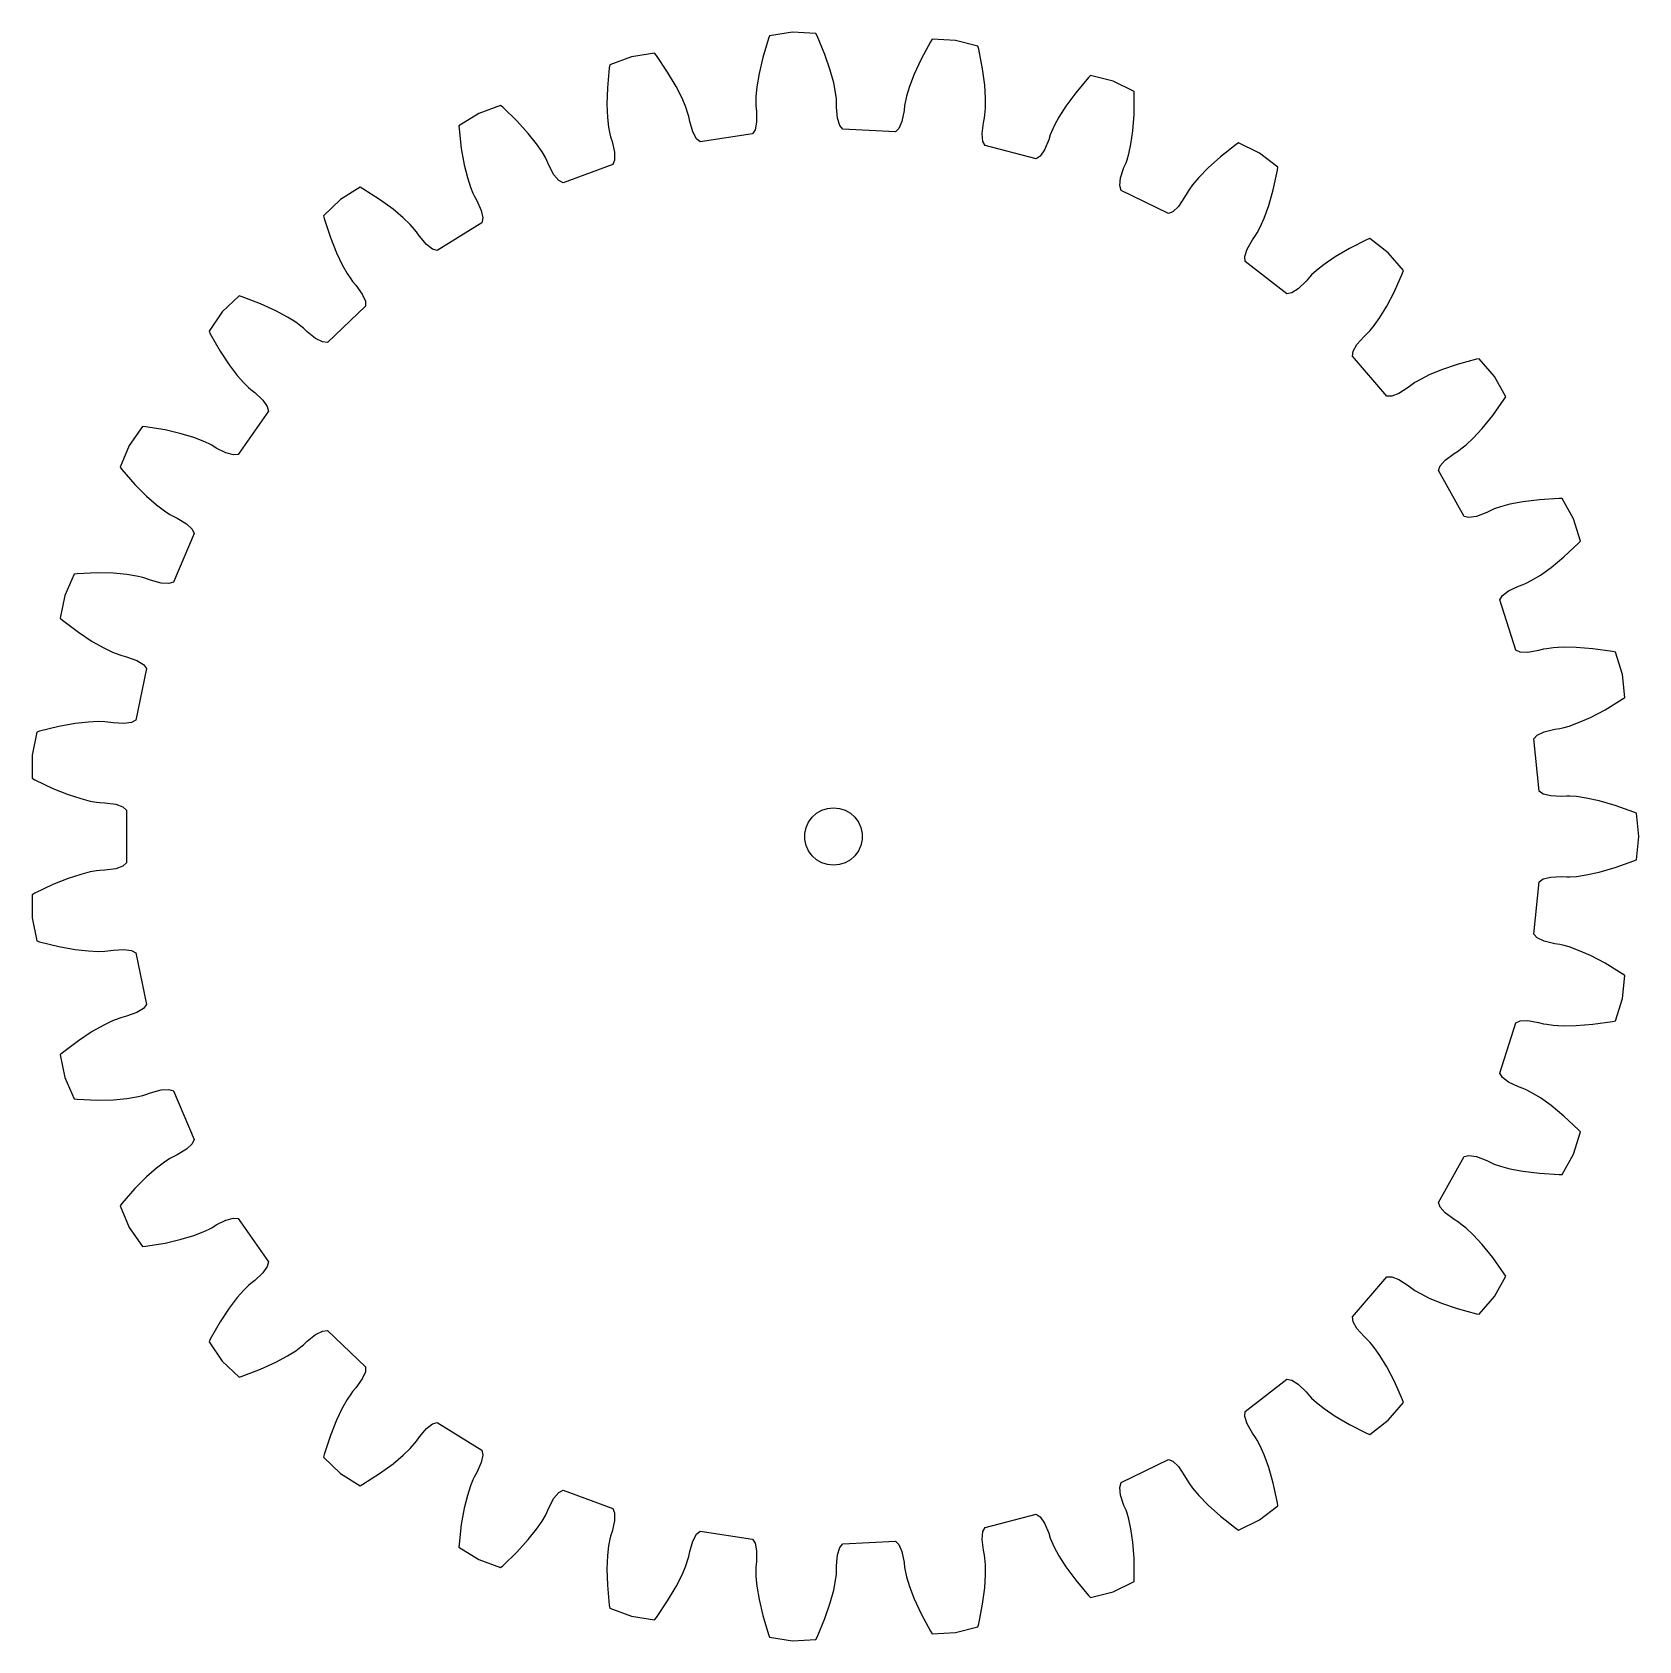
# Model space of a CAD drawing. Header units: metres. Extents: x -41.8 to 42, y -42 to 42.
import ezdxf

# ---------------------------------------------------------------- set-up
doc = ezdxf.new("R2010")
doc.units = ezdxf.units.M

msp = doc.modelspace()

# ---------------------------------------------------------------- linework, layer by layer
for p, q in [((-2.128, 41.963), (-3.329, 41.779)), ((-0.914, 41.901), (-2.128, 41.963)), ((-3.384, 41.635), (-3.687, 40.641)), ((-3.329, 41.779), (-3.384, 41.635)), ((-0.846, 41.764), (-0.914, 41.901)), ((-0.443, 40.805), (-0.846, 41.764)), ((5.066, 41.464), (4.569, 40.551)), ((5.149, 41.594), (5.066, 41.464)), ((6.363, 41.532), (5.149, 41.594)), ((7.539, 41.228), (6.363, 41.532)), ((7.579, 41.079), (7.539, 41.228)), ((-10.532, 40.676), (-11.671, 40.254)), ((-9.33, 40.86), (-10.532, 40.676)), ((-9.235, 40.739), (-9.33, 40.86)), ((-8.648, 39.881), (-9.235, 40.739)), ((-3.687, 40.641), (-3.883, 39.799)), ((-0.163, 39.987), (-0.443, 40.805)), ((4.569, 40.551), (4.208, 39.766)), ((7.78, 40.059), (7.579, 41.079)), ((-11.696, 40.102), (-11.793, 39.067)), ((-11.671, 40.254), (-11.696, 40.102)), ((-8.209, 39.136), (-8.648, 39.881)), ((-3.883, 39.799), (-3.994, 39.118)), ((0.016, 39.321), (-0.163, 39.987)), ((4.208, 39.766), (3.962, 39.121)), ((7.89, 39.202), (7.78, 40.059)), ((13.309, 39.596), (12.639, 38.801)), ((13.416, 39.706), (13.309, 39.596)), ((14.593, 39.401), (13.416, 39.706)), ((-11.793, 39.067), (-11.815, 38.202)), ((-7.9, 38.519), (-8.209, 39.136)), ((-3.994, 39.118), (-4.042, 38.605)), ((0.115, 38.816), (0.016, 39.321)), ((0.158, 38.478), (0.115, 38.816)), ((3.812, 38.628), (3.735, 38.297)), ((3.962, 39.121), (3.812, 38.628)), ((7.931, 38.513), (7.89, 39.202)), ((12.639, 38.801), (12.126, 38.105)), ((15.684, 38.866), (14.593, 39.401)), ((15.693, 38.713), (15.684, 38.866)), ((15.685, 37.673), (15.693, 38.713)), ((-17.364, 38.145), (-18.504, 37.723)), ((-17.247, 38.046), (-17.364, 38.145)), ((-16.499, 37.324), (-17.247, 38.046)), ((-11.815, 38.202), (-11.786, 37.513)), ((-7.701, 38.044), (-7.9, 38.519)), ((-7.59, 37.722), (-7.701, 38.044)), ((-4.042, 38.605), (-4.05, 38.265)), ((-4.05, 38.265), (-4.043, 38.099)), ((-4.043, 38.099), (-4.014, 37.835)), ((-4.014, 37.835), (-4.009, 37.264)), ((0.168, 38.313), (0.158, 38.478)), ((0.166, 38.047), (0.168, 38.313)), ((0.218, 37.479), (0.166, 38.047)), ((3.684, 37.868), (3.575, 37.308)), ((3.709, 38.133), (3.684, 37.868)), ((3.735, 38.297), (3.709, 38.133)), ((7.901, 37.658), (7.926, 37.998)), ((7.926, 37.998), (7.931, 38.513)), ((12.126, 38.105), (11.756, 37.522)), ((-18.504, 37.723), (-19.535, 37.08)), ((-19.535, 37.08), (-19.529, 36.927)), ((-15.919, 36.682), (-16.499, 37.324)), ((-11.786, 37.513), (-11.73, 37.001)), ((-11.73, 37.001), (-11.67, 36.666)), ((-7.547, 37.562), (-7.59, 37.722)), ((-7.496, 37.301), (-7.547, 37.562)), ((-7.331, 36.755), (-7.496, 37.301)), ((-4.009, 37.264), (-4.086, 36.869)), ((0.335, 37.093), (0.218, 37.479)), ((0.494, 36.896), (0.335, 37.093)), ((3.419, 36.937), (3.242, 36.757)), ((3.575, 37.308), (3.419, 36.937)), ((7.758, 36.668), (7.822, 37.235)), ((7.822, 37.235), (7.877, 37.495)), ((7.877, 37.495), (7.901, 37.658)), ((11.51, 37.07), (11.368, 36.761)), ((11.756, 37.522), (11.51, 37.07)), ((15.619, 36.811), (15.685, 37.673)), ((-19.529, 36.927), (-19.415, 35.893)), ((-15.492, 36.14), (-15.919, 36.682)), ((-15.201, 35.715), (-15.492, 36.14)), ((-11.67, 36.666), (-11.63, 36.505)), ((-11.63, 36.505), (-11.548, 36.252)), ((-11.548, 36.252), (-11.428, 35.695)), ((-7.138, 36.402), (-7.331, 36.755)), ((-6.944, 36.24), (-7.138, 36.402)), ((-4.224, 36.657), (-6.944, 36.24)), ((-4.086, 36.869), (-4.224, 36.657)), ((3.242, 36.757), (0.494, 36.896)), ((7.795, 36.267), (7.758, 36.668)), ((7.911, 36.042), (7.795, 36.267)), ((11.231, 36.352), (11.012, 35.825)), ((11.309, 36.606), (11.231, 36.352)), ((11.368, 36.761), (11.309, 36.606)), ((15.413, 35.624), (15.521, 36.128)), ((15.521, 36.128), (15.619, 36.811)), ((21.008, 36.106), (20.191, 35.463)), ((21.134, 36.193), (21.008, 36.106)), ((22.225, 35.657), (21.134, 36.193)), ((-19.415, 35.893), (-19.263, 35.042)), ((-15.028, 35.422), (-15.201, 35.715)), ((-14.954, 35.274), (-15.028, 35.422)), ((-14.851, 35.029), (-14.954, 35.274)), ((-11.424, 35.292), (-11.516, 35.056)), ((-11.428, 35.695), (-11.424, 35.292)), ((10.574, 35.352), (7.911, 36.042)), ((10.784, 35.493), (10.574, 35.352)), ((11.012, 35.825), (10.784, 35.493)), ((15.264, 35.142), (15.32, 35.297)), ((15.32, 35.297), (15.413, 35.624)), ((20.191, 35.463), (19.549, 34.884)), ((23.186, 34.914), (22.225, 35.657)), ((-19.263, 35.042), (-19.096, 34.373)), ((-14.58, 34.527), (-14.851, 35.029)), ((-14.32, 34.219), (-14.58, 34.527)), ((-11.516, 35.056), (-14.097, 34.101)), ((14.98, 34.355), (15.157, 34.898)), ((15.157, 34.898), (15.264, 35.142)), ((19.549, 34.884), (19.069, 34.388)), ((22.947, 33.745), (23.164, 34.761)), ((23.164, 34.761), (23.186, 34.914)), ((-24.688, 33.869), (-25.719, 33.226)), ((-24.553, 33.795), (-24.688, 33.869)), ((-23.675, 33.238), (-24.553, 33.795)), ((-19.096, 34.373), (-18.938, 33.882)), ((-18.938, 33.882), (-18.812, 33.566)), ((-14.097, 34.101), (-14.32, 34.219)), ((14.936, 33.955), (14.98, 34.355)), ((15.004, 33.711), (14.936, 33.955)), ((17.474, 32.5), (15.004, 33.711)), ((18.446, 33.58), (18.319, 33.347)), ((18.535, 33.72), (18.446, 33.58)), ((18.736, 33.994), (18.535, 33.72)), ((19.069, 34.388), (18.736, 33.994)), ((22.709, 32.913), (22.947, 33.745)), ((-25.719, 33.226), (-26.6, 32.389)), ((-22.977, 32.727), (-23.675, 33.238)), ((-18.812, 33.566), (-18.74, 33.417)), ((-18.74, 33.417), (-18.609, 33.186)), ((-18.609, 33.186), (-18.379, 32.664)), ((17.998, 32.875), (17.708, 32.595)), ((18.319, 33.347), (17.998, 32.875)), ((22.476, 32.264), (22.709, 32.913)), ((-26.6, 32.389), (-26.562, 32.24)), ((-26.562, 32.24), (-26.243, 31.25)), ((-22.45, 32.282), (-22.977, 32.727)), ((-22.079, 31.924), (-22.45, 32.282)), ((-21.851, 31.672), (-22.079, 31.924)), ((-18.337, 32.021), (-20.672, 30.565)), ((-18.379, 32.664), (-18.295, 32.27)), ((-18.295, 32.27), (-18.337, 32.021)), ((17.708, 32.595), (17.474, 32.5)), ((22.269, 31.793), (22.476, 32.264)), ((-26.243, 31.25), (-25.923, 30.447)), ((-21.749, 31.542), (-21.851, 31.672)), ((-21.599, 31.322), (-21.749, 31.542)), ((-21.231, 30.886), (-21.599, 31.322)), ((21.589, 30.637), (21.871, 31.133)), ((21.871, 31.133), (22.025, 31.35)), ((22.025, 31.35), (22.111, 31.491)), ((22.111, 31.491), (22.269, 31.793)), ((27.846, 31.138), (26.916, 30.673)), ((27.987, 31.197), (27.846, 31.138)), ((28.948, 30.454), (27.987, 31.197)), ((-25.923, 30.447), (-25.624, 29.825)), ((-20.915, 30.636), (-21.231, 30.886)), ((-20.672, 30.565), (-20.915, 30.636)), ((21.466, 30.253), (21.589, 30.637)), ((21.483, 30.001), (21.466, 30.253)), ((26.17, 30.234), (25.601, 29.845)), ((26.916, 30.673), (26.17, 30.234)), ((29.74, 29.531), (28.948, 30.454)), ((-25.624, 29.825), (-25.371, 29.377)), ((-25.371, 29.377), (-25.184, 29.092)), ((23.659, 28.317), (21.483, 30.001)), ((25.196, 29.527), (24.943, 29.299)), ((25.601, 29.845), (25.196, 29.527)), ((29.27, 28.435), (29.688, 29.387)), ((29.688, 29.387), (29.74, 29.531)), ((-25.184, 29.092), (-25.084, 28.961)), ((-25.084, 28.961), (-24.909, 28.76)), ((-24.909, 28.76), (-24.578, 28.295)), ((24.247, 28.579), (23.907, 28.363)), ((24.657, 28.977), (24.247, 28.579)), ((24.828, 29.18), (24.657, 28.977)), ((24.943, 29.299), (24.828, 29.18)), ((-31, 28.206), (-31.881, 27.369)), ((-30.853, 28.161), (-31, 28.206)), ((-29.881, 27.792), (-30.853, 28.161)), ((-29.095, 27.432), (-29.881, 27.792)), ((-24.578, 28.295), (-24.416, 27.926)), ((-24.416, 27.926), (-24.408, 27.674)), ((23.907, 28.363), (23.659, 28.317)), ((28.87, 27.668), (29.27, 28.435)), ((-31.881, 27.369), (-32.575, 26.371)), ((-28.489, 27.102), (-29.095, 27.432)), ((-28.054, 26.826), (-28.489, 27.102)), ((-24.408, 27.674), (-26.402, 25.778)), ((28.213, 26.659), (28.51, 27.079)), ((28.51, 27.079), (28.87, 27.668)), ((-32.575, 26.371), (-32.508, 26.233)), ((-32.508, 26.233), (-31.997, 25.328)), ((-27.779, 26.625), (-28.054, 26.826)), ((-27.653, 26.518), (-27.779, 26.625)), ((-27.462, 26.333), (-27.653, 26.518)), ((-27.014, 25.98), (-27.462, 26.333)), ((27.314, 25.664), (27.691, 26.093)), ((27.691, 26.093), (27.885, 26.274)), ((27.885, 26.274), (27.998, 26.395)), ((27.998, 26.395), (28.213, 26.659)), ((-31.997, 25.328), (-31.521, 24.606)), ((-26.654, 25.799), (-27.014, 25.98)), ((-26.402, 25.778), (-26.654, 25.799)), ((27.082, 25.063), (27.116, 25.313)), ((27.116, 25.313), (27.314, 25.664)), ((-31.521, 24.606), (-31.104, 24.056)), ((28.875, 22.975), (27.082, 25.063)), ((31.721, 24.347), (31.084, 24.081)), ((32.539, 24.627), (31.721, 24.347)), ((33.544, 24.895), (32.539, 24.627)), ((33.694, 24.925), (33.544, 24.895)), ((34.486, 24.003), (33.694, 24.925)), ((-31.104, 24.056), (-30.765, 23.668)), ((-30.765, 23.668), (-30.524, 23.427)), ((30.194, 23.585), (29.985, 23.42)), ((30.33, 23.678), (30.194, 23.585)), ((30.624, 23.85), (30.33, 23.678)), ((31.084, 24.081), (30.624, 23.85)), ((35.076, 22.94), (34.486, 24.003)), ((-30.524, 23.427), (-30.4, 23.318)), ((-30.4, 23.318), (-30.188, 23.157)), ((-30.188, 23.157), (-29.771, 22.769)), ((-29.771, 22.769), (-29.538, 22.44)), ((29.127, 22.97), (28.875, 22.975)), ((29.504, 23.113), (29.127, 22.97)), ((29.985, 23.42), (29.504, 23.113)), ((34.395, 21.961), (34.996, 22.809)), ((34.996, 22.809), (35.076, 22.94)), ((-29.479, 22.194), (-31.051, 19.936)), ((-29.538, 22.44), (-29.479, 22.194)), ((33.849, 21.29), (34.395, 21.961)), ((-36.043, 21.388), (-36.737, 20.391)), ((-35.89, 21.374), (-36.043, 21.388)), ((-34.864, 21.208), (-35.89, 21.374)), ((-34.021, 21.013), (-34.864, 21.208)), ((-33.361, 20.813), (-34.021, 21.013)), ((33.378, 20.786), (33.849, 21.29)), ((-36.737, 20.391), (-37.217, 19.274)), ((-32.88, 20.63), (-33.361, 20.813)), ((-32.57, 20.488), (-32.88, 20.63)), ((-32.425, 20.409), (-32.57, 20.488)), ((-32.2, 20.266), (-32.425, 20.409)), ((-31.691, 20.01), (-32.2, 20.266)), ((32.603, 20.123), (32.738, 20.219)), ((32.738, 20.219), (33.002, 20.434)), ((33.002, 20.434), (33.378, 20.786)), ((-31.302, 19.906), (-31.691, 20.01)), ((-31.051, 19.936), (-31.302, 19.906)), ((31.573, 19.098), (31.656, 19.336)), ((31.656, 19.336), (31.921, 19.64)), ((31.921, 19.64), (32.376, 19.984)), ((32.376, 19.984), (32.603, 20.123)), ((-37.217, 19.274), (-37.124, 19.152)), ((-37.124, 19.152), (-36.44, 18.368)), ((32.908, 16.692), (31.573, 19.098)), ((-36.44, 18.368), (-35.829, 17.757)), ((-35.829, 17.757), (-35.309, 17.303)), ((37.868, 17.633), (36.831, 17.573)), ((38.022, 17.632), (37.868, 17.633)), ((38.612, 16.57), (38.022, 17.632)), ((-35.309, 17.303), (-34.9, 16.991)), ((-34.9, 16.991), (-34.615, 16.803)), ((-34.615, 16.803), (-34.472, 16.722)), ((34.085, 16.905), (33.553, 16.701)), ((34.323, 17.024), (34.085, 16.905)), ((34.476, 17.088), (34.323, 17.024)), ((34.798, 17.198), (34.476, 17.088)), ((35.296, 17.331), (34.798, 17.198)), ((35.973, 17.464), (35.296, 17.331)), ((36.831, 17.573), (35.973, 17.464)), ((-34.472, 16.722), (-34.232, 16.606)), ((-34.232, 16.606), (-33.745, 16.31)), ((-33.745, 16.31), (-33.45, 16.035)), ((-33.45, 16.035), (-33.343, 15.806)), ((33.155, 16.637), (32.908, 16.692)), ((33.553, 16.701), (33.155, 16.637)), ((38.976, 15.41), (38.612, 16.57)), ((-33.343, 15.806), (-34.428, 13.277)), ((38.111, 14.588), (38.871, 15.298)), ((38.871, 15.298), (38.976, 15.41)), ((37.441, 14.041), (38.111, 14.588)), ((-39.611, 13.695), (-40.09, 12.578)), ((-39.458, 13.712), (-39.611, 13.695)), ((-38.419, 13.756), (-39.458, 13.712)), ((-37.555, 13.735), (-38.419, 13.756)), ((-36.868, 13.671), (-37.555, 13.735)), ((-36.359, 13.589), (-36.868, 13.671)), ((-36.028, 13.512), (-36.359, 13.589)), ((-35.87, 13.464), (-36.028, 13.512)), ((-35.621, 13.37), (-35.87, 13.464)), ((36.439, 13.373), (36.879, 13.642)), ((36.879, 13.642), (37.441, 14.041)), ((-35.07, 13.221), (-35.621, 13.37)), ((-34.668, 13.197), (-35.07, 13.221)), ((-34.428, 13.277), (-34.668, 13.197)), ((34.901, 12.568), (35.221, 12.812)), ((35.221, 12.812), (35.736, 13.058)), ((35.736, 13.058), (35.986, 13.148)), ((35.986, 13.148), (36.138, 13.215)), ((36.138, 13.215), (36.439, 13.373)), ((-40.09, 12.578), (-40.335, 11.388)), ((34.771, 12.351), (34.901, 12.568)), ((35.595, 9.726), (34.771, 12.351)), ((-40.335, 11.388), (-40.219, 11.287)), ((-40.219, 11.287), (-39.392, 10.657)), ((-39.392, 10.657), (-38.67, 10.181)), ((-38.67, 10.181), (-38.07, 9.841)), ((-38.07, 9.841), (-37.605, 9.618)), ((-37.605, 9.618), (-37.289, 9.491)), ((-37.289, 9.491), (-37.132, 9.44)), ((-37.132, 9.44), (-36.874, 9.376)), ((-36.874, 9.376), (-36.337, 9.183)), ((35.825, 9.622), (35.595, 9.726)), ((36.228, 9.605), (35.825, 9.622)), ((36.791, 9.697), (36.228, 9.605)), ((37.048, 9.766), (36.791, 9.697)), ((37.21, 9.798), (37.048, 9.766)), ((37.548, 9.841), (37.21, 9.798)), ((38.062, 9.871), (37.548, 9.841)), ((38.752, 9.865), (38.062, 9.871)), ((39.614, 9.799), (38.752, 9.865)), ((40.643, 9.65), (39.614, 9.799)), ((40.793, 9.617), (40.643, 9.65)), ((41.157, 8.458), (40.793, 9.617)), ((-35.842, 8.77), (-36.396, 6.075)), ((-36.337, 9.183), (-35.993, 8.973)), ((-35.993, 8.973), (-35.842, 8.77)), ((41.28, 7.249), (41.157, 8.458)), ((40.268, 6.617), (41.154, 7.16)), ((41.154, 7.16), (41.28, 7.249)), ((-39.551, 5.894), (-40.402, 5.741)), ((-38.865, 5.97), (-39.551, 5.894)), ((-38.35, 5.992), (-38.865, 5.97)), ((-38.01, 5.983), (-38.35, 5.992)), ((-37.846, 5.968), (-38.01, 5.983)), ((-37.583, 5.926), (-37.846, 5.968)), ((-37.013, 5.891), (-37.583, 5.926)), ((-36.615, 5.948), (-37.013, 5.891)), ((-36.396, 6.075), (-36.615, 5.948)), ((38.385, 5.764), (38.87, 5.939)), ((38.87, 5.939), (39.501, 6.217)), ((39.501, 6.217), (40.268, 6.617)), ((-41.557, 5.441), (-41.801, 4.251)), ((-41.411, 5.488), (-41.557, 5.441)), ((-40.402, 5.741), (-41.411, 5.488)), ((36.546, 5.099), (36.716, 5.285)), ((36.824, 2.362), (36.546, 5.099)), ((36.716, 5.285), (37.08, 5.46)), ((37.08, 5.46), (37.633, 5.597)), ((37.633, 5.597), (37.897, 5.635)), ((37.897, 5.635), (38.058, 5.67)), ((38.058, 5.67), (38.385, 5.764)), ((-41.801, 4.251), (-41.801, 3.036)), ((-41.801, 3.036), (-41.668, 2.96)), ((-41.668, 2.96), (-40.731, 2.509)), ((-40.731, 2.509), (-39.928, 2.188)), ((-39.928, 2.188), (-39.271, 1.976)), ((-39.271, 1.976), (-38.772, 1.851)), ((-38.772, 1.851), (-38.437, 1.791)), ((-38.437, 1.791), (-38.272, 1.772)), ((-38.272, 1.772), (-38.006, 1.761)), ((-38.006, 1.761), (-37.442, 1.681)), ((-37.442, 1.681), (-37.063, 1.544)), ((37.029, 2.214), (36.824, 2.362)), ((37.42, 2.116), (37.029, 2.214)), ((37.99, 2.093), (37.42, 2.116)), ((38.255, 2.109), (37.99, 2.093)), ((38.421, 2.107), (38.255, 2.109)), ((38.76, 2.081), (38.421, 2.107)), ((39.27, 2.007), (38.76, 2.081)), ((39.944, 1.862), (39.27, 2.007)), ((40.776, 1.624), (39.944, 1.862)), ((-37.063, 1.544), (-36.874, 1.376)), ((-36.874, 1.376), (-36.874, -1.376)), ((-1.299, 0.75), (-1.115, 1.004)), ((-1.115, 1.004), (-0.882, 1.214)), ((-0.882, 1.214), (-0.61, 1.37)), ((-0.61, 1.37), (-0.312, 1.467)), ((-0.312, 1.467), (0, 1.5)), ((0, 1.5), (0.312, 1.467)), ((0.312, 1.467), (0.61, 1.37)), ((0.61, 1.37), (0.882, 1.214)), ((0.882, 1.214), (1.115, 1.004)), ((1.115, 1.004), (1.299, 0.75)), ((41.753, 1.271), (40.776, 1.624)), ((41.894, 1.209), (41.753, 1.271)), ((42.017, 0), (41.894, 1.209)), ((-1.492, 0.157), (-1.427, 0.464)), ((-1.492, -0.157), (-1.492, 0.157)), ((-1.427, 0.464), (-1.299, 0.75)), ((1.299, 0.75), (1.427, 0.464)), ((1.427, 0.464), (1.492, 0.157)), ((1.492, 0.157), (1.492, -0.157)), ((41.894, -1.209), (42.017, 0)), ((-1.427, -0.464), (-1.492, -0.157)), ((-1.299, -0.75), (-1.427, -0.464)), ((-1.115, -1.004), (-1.299, -0.75)), ((1.299, -0.75), (1.115, -1.004)), ((1.427, -0.464), (1.299, -0.75)), ((1.492, -0.157), (1.427, -0.464)), ((-37.063, -1.544), (-37.442, -1.681)), ((-36.874, -1.376), (-37.063, -1.544)), ((-0.882, -1.214), (-1.115, -1.004)), ((-0.61, -1.37), (-0.882, -1.214)), ((-0.312, -1.467), (-0.61, -1.37)), ((0, -1.5), (-0.312, -1.467)), ((0.312, -1.467), (0, -1.5)), ((0.61, -1.37), (0.312, -1.467)), ((0.882, -1.214), (0.61, -1.37)), ((1.115, -1.004), (0.882, -1.214)), ((39.944, -1.862), (40.776, -1.624)), ((40.776, -1.624), (41.753, -1.271)), ((41.753, -1.271), (41.894, -1.209)), ((-40.731, -2.509), (-41.668, -2.96)), ((-39.928, -2.188), (-40.731, -2.509)), ((-39.271, -1.976), (-39.928, -2.188)), ((-38.772, -1.851), (-39.271, -1.976)), ((-38.437, -1.791), (-38.772, -1.851)), ((-38.272, -1.772), (-38.437, -1.791)), ((-38.006, -1.761), (-38.272, -1.772)), ((-37.442, -1.681), (-38.006, -1.761)), ((36.546, -5.099), (36.824, -2.362)), ((36.824, -2.362), (37.029, -2.214)), ((37.029, -2.214), (37.42, -2.116)), ((37.42, -2.116), (37.99, -2.093)), ((37.99, -2.093), (38.255, -2.109)), ((38.255, -2.109), (38.421, -2.107)), ((38.421, -2.107), (38.76, -2.081)), ((38.76, -2.081), (39.27, -2.007)), ((39.27, -2.007), (39.944, -1.862)), ((-41.668, -2.96), (-41.801, -3.036)), ((-41.801, -3.036), (-41.801, -4.251)), ((-41.801, -4.251), (-41.557, -5.441)), ((-41.557, -5.441), (-41.411, -5.488)), ((-41.411, -5.488), (-40.402, -5.741)), ((-40.402, -5.741), (-39.551, -5.894)), ((36.716, -5.285), (36.546, -5.099)), ((37.08, -5.46), (36.716, -5.285)), ((37.633, -5.597), (37.08, -5.46)), ((37.897, -5.635), (37.633, -5.597)), ((38.058, -5.67), (37.897, -5.635)), ((38.385, -5.764), (38.058, -5.67)), ((38.87, -5.939), (38.385, -5.764)), ((-39.551, -5.894), (-38.865, -5.97)), ((-38.865, -5.97), (-38.35, -5.992)), ((-38.35, -5.992), (-38.01, -5.983)), ((-38.01, -5.983), (-37.846, -5.968)), ((-37.846, -5.968), (-37.583, -5.926)), ((-37.583, -5.926), (-37.013, -5.891)), ((-37.013, -5.891), (-36.615, -5.948)), ((-36.615, -5.948), (-36.396, -6.075)), ((-36.396, -6.075), (-35.842, -8.77)), ((39.501, -6.217), (38.87, -5.939)), ((40.268, -6.617), (39.501, -6.217)), ((41.154, -7.16), (40.268, -6.617)), ((41.28, -7.249), (41.154, -7.16)), ((41.157, -8.458), (41.28, -7.249)), ((-36.337, -9.183), (-36.874, -9.376)), ((-35.993, -8.973), (-36.337, -9.183)), ((-35.842, -8.77), (-35.993, -8.973)), ((40.793, -9.617), (41.157, -8.458)), ((-38.07, -9.841), (-38.67, -10.181)), ((-37.605, -9.618), (-38.07, -9.841)), ((-37.289, -9.491), (-37.605, -9.618)), ((-37.132, -9.44), (-37.289, -9.491)), ((-36.874, -9.376), (-37.132, -9.44)), ((34.771, -12.351), (35.595, -9.726)), ((35.595, -9.726), (35.825, -9.622)), ((35.825, -9.622), (36.228, -9.605)), ((36.228, -9.605), (36.791, -9.697)), ((36.791, -9.697), (37.048, -9.766)), ((37.048, -9.766), (37.21, -9.798)), ((37.21, -9.798), (37.548, -9.841)), ((37.548, -9.841), (38.062, -9.871)), ((38.062, -9.871), (38.752, -9.865)), ((38.752, -9.865), (39.614, -9.799)), ((39.614, -9.799), (40.643, -9.65)), ((40.643, -9.65), (40.793, -9.617)), ((-39.392, -10.657), (-40.219, -11.287)), ((-38.67, -10.181), (-39.392, -10.657)), ((-40.219, -11.287), (-40.335, -11.388)), ((-40.335, -11.388), (-40.09, -12.578)), ((-40.09, -12.578), (-39.611, -13.695)), ((34.901, -12.568), (34.771, -12.351)), ((35.221, -12.812), (34.901, -12.568)), ((-35.87, -13.464), (-35.621, -13.37)), ((-35.621, -13.37), (-35.07, -13.221)), ((-35.07, -13.221), (-34.668, -13.197)), ((-34.668, -13.197), (-34.428, -13.277)), ((-34.428, -13.277), (-33.343, -15.806)), ((35.736, -13.058), (35.221, -12.812)), ((35.986, -13.148), (35.736, -13.058)), ((36.138, -13.215), (35.986, -13.148)), ((36.439, -13.373), (36.138, -13.215)), ((36.879, -13.642), (36.439, -13.373)), ((-39.611, -13.695), (-39.458, -13.712)), ((-39.458, -13.712), (-38.419, -13.756)), ((-38.419, -13.756), (-37.555, -13.735)), ((-37.555, -13.735), (-36.868, -13.671)), ((-36.868, -13.671), (-36.359, -13.589)), ((-36.359, -13.589), (-36.028, -13.512)), ((-36.028, -13.512), (-35.87, -13.464)), ((37.441, -14.041), (36.879, -13.642)), ((38.111, -14.588), (37.441, -14.041)), ((38.871, -15.298), (38.111, -14.588)), ((-33.343, -15.806), (-33.45, -16.035)), ((38.612, -16.57), (38.976, -15.41)), ((38.976, -15.41), (38.871, -15.298)), ((-34.472, -16.722), (-34.615, -16.803)), ((-34.232, -16.606), (-34.472, -16.722)), ((-33.745, -16.31), (-34.232, -16.606)), ((-33.45, -16.035), (-33.745, -16.31)), ((31.573, -19.098), (32.908, -16.692)), ((32.908, -16.692), (33.155, -16.637)), ((33.155, -16.637), (33.553, -16.701)), ((33.553, -16.701), (34.085, -16.905)), ((38.022, -17.632), (38.612, -16.57)), ((-35.309, -17.303), (-35.829, -17.757)), ((-34.9, -16.991), (-35.309, -17.303)), ((-34.615, -16.803), (-34.9, -16.991)), ((34.085, -16.905), (34.323, -17.024)), ((34.323, -17.024), (34.476, -17.088)), ((34.476, -17.088), (34.798, -17.198)), ((34.798, -17.198), (35.296, -17.331)), ((35.296, -17.331), (35.973, -17.464)), ((35.973, -17.464), (36.831, -17.573)), ((36.831, -17.573), (37.868, -17.633)), ((-36.44, -18.368), (-37.124, -19.152)), ((-35.829, -17.757), (-36.44, -18.368)), ((37.868, -17.633), (38.022, -17.632)), ((-37.124, -19.152), (-37.217, -19.274)), ((-37.217, -19.274), (-36.737, -20.391)), ((31.656, -19.336), (31.573, -19.098)), ((-32.2, -20.266), (-31.691, -20.01)), ((-31.691, -20.01), (-31.302, -19.906)), ((-31.302, -19.906), (-31.051, -19.936)), ((-31.051, -19.936), (-29.479, -22.194)), ((31.921, -19.64), (31.656, -19.336)), ((32.376, -19.984), (31.921, -19.64)), ((32.603, -20.123), (32.376, -19.984)), ((32.738, -20.219), (32.603, -20.123)), ((-36.737, -20.391), (-36.043, -21.388)), ((-34.021, -21.013), (-33.361, -20.813)), ((-33.361, -20.813), (-32.88, -20.63)), ((-32.88, -20.63), (-32.57, -20.488)), ((-32.57, -20.488), (-32.425, -20.409)), ((-32.425, -20.409), (-32.2, -20.266)), ((33.002, -20.434), (32.738, -20.219)), ((33.378, -20.786), (33.002, -20.434)), ((33.849, -21.29), (33.378, -20.786)), ((-36.043, -21.388), (-35.89, -21.374)), ((-35.89, -21.374), (-34.864, -21.208)), ((-34.864, -21.208), (-34.021, -21.013)), ((34.395, -21.961), (33.849, -21.29)), ((-29.538, -22.44), (-29.771, -22.769)), ((-29.479, -22.194), (-29.538, -22.44)), ((34.996, -22.809), (34.395, -21.961)), ((-30.524, -23.427), (-30.765, -23.668)), ((-30.4, -23.318), (-30.524, -23.427)), ((-30.188, -23.157), (-30.4, -23.318)), ((-29.771, -22.769), (-30.188, -23.157)), ((27.082, -25.063), (28.875, -22.975)), ((28.875, -22.975), (29.127, -22.97)), ((29.127, -22.97), (29.504, -23.113)), ((29.504, -23.113), (29.985, -23.42)), ((29.985, -23.42), (30.194, -23.585)), ((34.486, -24.003), (35.076, -22.94)), ((35.076, -22.94), (34.996, -22.809)), ((-31.104, -24.056), (-31.521, -24.606)), ((-30.765, -23.668), (-31.104, -24.056)), ((30.194, -23.585), (30.33, -23.678)), ((30.33, -23.678), (30.624, -23.85)), ((30.624, -23.85), (31.084, -24.081)), ((31.084, -24.081), (31.721, -24.347)), ((33.694, -24.925), (34.486, -24.003)), ((-31.521, -24.606), (-31.997, -25.328)), ((27.116, -25.313), (27.082, -25.063)), ((31.721, -24.347), (32.539, -24.627)), ((32.539, -24.627), (33.544, -24.895)), ((33.544, -24.895), (33.694, -24.925)), ((-31.997, -25.328), (-32.508, -26.233)), ((-27.462, -26.333), (-27.014, -25.98)), ((-27.014, -25.98), (-26.654, -25.799)), ((-26.654, -25.799), (-26.402, -25.778)), ((-26.402, -25.778), (-24.408, -27.674)), ((27.314, -25.664), (27.116, -25.313)), ((27.691, -26.093), (27.314, -25.664)), ((-32.508, -26.233), (-32.575, -26.371)), ((-32.575, -26.371), (-31.881, -27.369)), ((-28.489, -27.102), (-28.054, -26.826)), ((-28.054, -26.826), (-27.779, -26.625)), ((-27.779, -26.625), (-27.653, -26.518)), ((-27.653, -26.518), (-27.462, -26.333)), ((27.885, -26.274), (27.691, -26.093)), ((27.998, -26.395), (27.885, -26.274)), ((28.213, -26.659), (27.998, -26.395)), ((28.51, -27.079), (28.213, -26.659)), ((-31.881, -27.369), (-31, -28.206)), ((-29.881, -27.792), (-29.095, -27.432)), ((-29.095, -27.432), (-28.489, -27.102)), ((-24.408, -27.674), (-24.416, -27.926)), ((28.87, -27.668), (28.51, -27.079)), ((29.27, -28.435), (28.87, -27.668)), ((-31, -28.206), (-30.853, -28.161)), ((-30.853, -28.161), (-29.881, -27.792)), ((-24.578, -28.295), (-24.909, -28.76)), ((-24.416, -27.926), (-24.578, -28.295)), ((21.483, -30.001), (23.659, -28.317)), ((23.659, -28.317), (23.907, -28.363)), ((23.907, -28.363), (24.247, -28.579)), ((29.688, -29.387), (29.27, -28.435)), ((-25.184, -29.092), (-25.371, -29.377)), ((-25.084, -28.961), (-25.184, -29.092)), ((-24.909, -28.76), (-25.084, -28.961)), ((24.247, -28.579), (24.657, -28.977)), ((24.657, -28.977), (24.828, -29.18)), ((24.828, -29.18), (24.943, -29.299)), ((24.943, -29.299), (25.196, -29.527)), ((-25.624, -29.825), (-25.923, -30.447)), ((-25.371, -29.377), (-25.624, -29.825)), ((21.466, -30.253), (21.483, -30.001)), ((25.196, -29.527), (25.601, -29.845)), ((25.601, -29.845), (26.17, -30.234)), ((28.948, -30.454), (29.74, -29.531)), ((29.74, -29.531), (29.688, -29.387)), ((-25.923, -30.447), (-26.243, -31.25)), ((-21.599, -31.322), (-21.231, -30.886)), ((-21.231, -30.886), (-20.915, -30.636)), ((-20.915, -30.636), (-20.672, -30.565)), ((-20.672, -30.565), (-18.337, -32.021)), ((21.589, -30.637), (21.466, -30.253)), ((21.871, -31.133), (21.589, -30.637)), ((26.17, -30.234), (26.916, -30.673)), ((26.916, -30.673), (27.846, -31.138)), ((27.987, -31.197), (28.948, -30.454)), ((-26.243, -31.25), (-26.562, -32.24)), ((-22.079, -31.924), (-21.851, -31.672)), ((-21.851, -31.672), (-21.749, -31.542)), ((-21.749, -31.542), (-21.599, -31.322)), ((22.025, -31.35), (21.871, -31.133)), ((22.111, -31.491), (22.025, -31.35)), ((22.269, -31.793), (22.111, -31.491)), ((22.476, -32.264), (22.269, -31.793)), ((27.846, -31.138), (27.987, -31.197)), ((-26.562, -32.24), (-26.6, -32.389)), ((-26.6, -32.389), (-25.719, -33.226)), ((-23.675, -33.238), (-22.977, -32.727)), ((-22.977, -32.727), (-22.45, -32.282)), ((-22.45, -32.282), (-22.079, -31.924)), ((-18.379, -32.664), (-18.609, -33.186)), ((-18.295, -32.27), (-18.379, -32.664)), ((-18.337, -32.021), (-18.295, -32.27)), ((15.004, -33.711), (17.474, -32.5)), ((17.474, -32.5), (17.708, -32.595)), ((17.708, -32.595), (17.998, -32.875)), ((22.709, -32.913), (22.476, -32.264)), ((-25.719, -33.226), (-24.688, -33.869)), ((-24.553, -33.795), (-23.675, -33.238)), ((-18.812, -33.566), (-18.938, -33.882)), ((-18.74, -33.417), (-18.812, -33.566)), ((-18.609, -33.186), (-18.74, -33.417)), ((17.998, -32.875), (18.319, -33.347)), ((18.319, -33.347), (18.446, -33.58)), ((22.947, -33.745), (22.709, -32.913)), ((-24.688, -33.869), (-24.553, -33.795)), ((-19.096, -34.373), (-19.263, -35.042)), ((-18.938, -33.882), (-19.096, -34.373)), ((-14.58, -34.527), (-14.32, -34.219)), ((-14.32, -34.219), (-14.097, -34.101)), ((-14.097, -34.101), (-11.516, -35.056)), ((14.936, -33.955), (15.004, -33.711)), ((14.98, -34.355), (14.936, -33.955)), ((15.157, -34.898), (14.98, -34.355)), ((18.446, -33.58), (18.535, -33.72)), ((18.535, -33.72), (18.736, -33.994)), ((18.736, -33.994), (19.069, -34.388)), ((19.069, -34.388), (19.549, -34.884)), ((23.164, -34.761), (22.947, -33.745)), ((-19.263, -35.042), (-19.415, -35.893)), ((-14.954, -35.274), (-14.851, -35.029)), ((-14.851, -35.029), (-14.58, -34.527)), ((-11.516, -35.056), (-11.424, -35.292)), ((15.264, -35.142), (15.157, -34.898)), ((15.32, -35.297), (15.264, -35.142)), ((19.549, -34.884), (20.191, -35.463)), ((22.225, -35.657), (23.186, -34.914)), ((23.186, -34.914), (23.164, -34.761)), ((-19.415, -35.893), (-19.529, -36.927)), ((-15.492, -36.14), (-15.201, -35.715)), ((-15.201, -35.715), (-15.028, -35.422)), ((-15.028, -35.422), (-14.954, -35.274)), ((-11.428, -35.695), (-11.548, -36.252)), ((-11.424, -35.292), (-11.428, -35.695)), ((7.795, -36.267), (7.911, -36.042)), ((7.911, -36.042), (10.574, -35.352)), ((10.574, -35.352), (10.784, -35.493)), ((10.784, -35.493), (11.012, -35.825)), ((11.012, -35.825), (11.231, -36.352)), ((15.413, -35.624), (15.32, -35.297)), ((15.521, -36.128), (15.413, -35.624)), ((20.191, -35.463), (21.008, -36.106)), ((21.134, -36.193), (22.225, -35.657)), ((-19.529, -36.927), (-19.535, -37.08)), ((-16.499, -37.324), (-15.919, -36.682)), ((-15.919, -36.682), (-15.492, -36.14)), ((-11.67, -36.666), (-11.73, -37.001)), ((-11.63, -36.505), (-11.67, -36.666)), ((-11.548, -36.252), (-11.63, -36.505)), ((-7.496, -37.301), (-7.331, -36.755)), ((-7.331, -36.755), (-7.138, -36.402)), ((-7.138, -36.402), (-6.944, -36.24)), ((-6.944, -36.24), (-4.224, -36.657)), ((-4.224, -36.657), (-4.086, -36.869)), ((-4.086, -36.869), (-4.009, -37.264)), ((0.335, -37.093), (0.494, -36.896)), ((0.494, -36.896), (3.242, -36.757)), ((3.242, -36.757), (3.419, -36.937)), ((7.758, -36.668), (7.795, -36.267)), ((7.822, -37.235), (7.758, -36.668)), ((11.231, -36.352), (11.309, -36.606)), ((11.309, -36.606), (11.368, -36.761)), ((11.368, -36.761), (11.51, -37.07)), ((15.619, -36.811), (15.521, -36.128)), ((15.685, -37.673), (15.619, -36.811)), ((21.008, -36.106), (21.134, -36.193)), ((-19.535, -37.08), (-18.504, -37.723)), ((-18.504, -37.723), (-17.364, -38.145)), ((-17.247, -38.046), (-16.499, -37.324)), ((-11.786, -37.513), (-11.815, -38.202)), ((-11.73, -37.001), (-11.786, -37.513)), ((-7.701, -38.044), (-7.59, -37.722)), ((-7.59, -37.722), (-7.547, -37.562)), ((-7.547, -37.562), (-7.496, -37.301)), ((-4.009, -37.264), (-4.014, -37.835)), ((0.166, -38.047), (0.218, -37.479)), ((0.218, -37.479), (0.335, -37.093)), ((3.419, -36.937), (3.575, -37.308)), ((3.575, -37.308), (3.684, -37.868)), ((7.877, -37.495), (7.822, -37.235)), ((7.901, -37.658), (7.877, -37.495)), ((7.926, -37.998), (7.901, -37.658)), ((11.51, -37.07), (11.756, -37.522)), ((11.756, -37.522), (12.126, -38.105)), ((15.693, -38.713), (15.685, -37.673)), ((-17.364, -38.145), (-17.247, -38.046)), ((-11.815, -38.202), (-11.793, -39.067)), ((-8.209, -39.136), (-7.9, -38.519)), ((-7.9, -38.519), (-7.701, -38.044)), ((-4.043, -38.099), (-4.05, -38.265)), ((-4.05, -38.265), (-4.042, -38.605)), ((-4.014, -37.835), (-4.043, -38.099)), ((-4.042, -38.605), (-3.994, -39.118)), ((0.115, -38.816), (0.158, -38.478)), ((0.158, -38.478), (0.168, -38.313)), ((0.168, -38.313), (0.166, -38.047)), ((3.684, -37.868), (3.709, -38.133)), ((3.709, -38.133), (3.735, -38.297)), ((3.735, -38.297), (3.812, -38.628)), ((7.89, -39.202), (7.931, -38.513)), ((7.931, -38.513), (7.926, -37.998)), ((12.126, -38.105), (12.639, -38.801)), ((-11.793, -39.067), (-11.696, -40.102)), ((-8.648, -39.881), (-8.209, -39.136)), ((-3.994, -39.118), (-3.883, -39.799)), ((-0.163, -39.987), (0.016, -39.321)), ((0.016, -39.321), (0.115, -38.816)), ((3.812, -38.628), (3.962, -39.121)), ((3.962, -39.121), (4.208, -39.766)), ((7.78, -40.059), (7.89, -39.202)), ((12.639, -38.801), (13.309, -39.596)), ((13.416, -39.706), (14.593, -39.401)), ((14.593, -39.401), (15.684, -38.866)), ((15.684, -38.866), (15.693, -38.713)), ((-11.696, -40.102), (-11.671, -40.254)), ((-11.671, -40.254), (-10.532, -40.676)), ((-9.235, -40.739), (-8.648, -39.881)), ((-3.883, -39.799), (-3.687, -40.641)), ((-0.443, -40.805), (-0.163, -39.987)), ((4.208, -39.766), (4.569, -40.551)), ((7.579, -41.079), (7.78, -40.059)), ((13.309, -39.596), (13.416, -39.706)), ((-10.532, -40.676), (-9.33, -40.86)), ((-9.33, -40.86), (-9.235, -40.739)), ((-3.687, -40.641), (-3.384, -41.635)), ((-0.846, -41.764), (-0.443, -40.805)), ((4.569, -40.551), (5.066, -41.464)), ((7.539, -41.228), (7.579, -41.079)), ((-3.384, -41.635), (-3.329, -41.779)), ((-3.329, -41.779), (-2.128, -41.963)), ((-2.128, -41.963), (-0.914, -41.901)), ((-0.914, -41.901), (-0.846, -41.764)), ((5.066, -41.464), (5.149, -41.594)), ((5.149, -41.594), (6.363, -41.532)), ((6.363, -41.532), (7.539, -41.228))]:
    msp.add_line(p, q)

doc.saveas('drawing.dxf')
